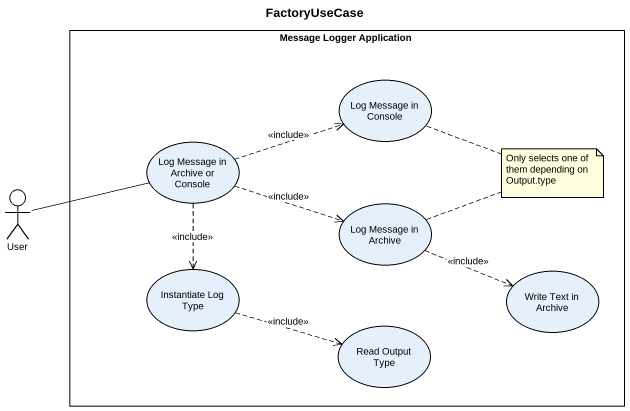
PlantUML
@startuml
title FactoryUseCase
rectangle "Message Logger Application" as Message_Logger_Application {
  usecase "Log Message in Console" as Log_Message_in_Console
  usecase "Log Message in Archive or Console" as Log_Message_in_Archive_or
  usecase "Log Message in Archive" as Log_Message_in_Archive
  usecase "Instantiate Log Type" as Instantiate_Log_Type
  usecase "Write Text in Archive" as Write_Text_in_Archive
  usecase "Read Output Type" as Read_Output_Type
}
actor User
Log_Message_in_Archive_or .right.> Log_Message_in_Console : <<include>>
Log_Message_in_Archive_or .right.> Log_Message_in_Archive : <<include>>
Log_Message_in_Archive_or ..> Instantiate_Log_Type : <<include>>
User -right- Log_Message_in_Archive_or
Log_Message_in_Archive .right.> Write_Text_in_Archive : <<include>>
Instantiate_Log_Type .right.> Read_Output_Type : <<include>>
note as N1
  Only selects one of them depending on Output.type
end note
N1 .. Log_Message_in_Console
N1 .. Log_Message_in_Archive
@enduml
